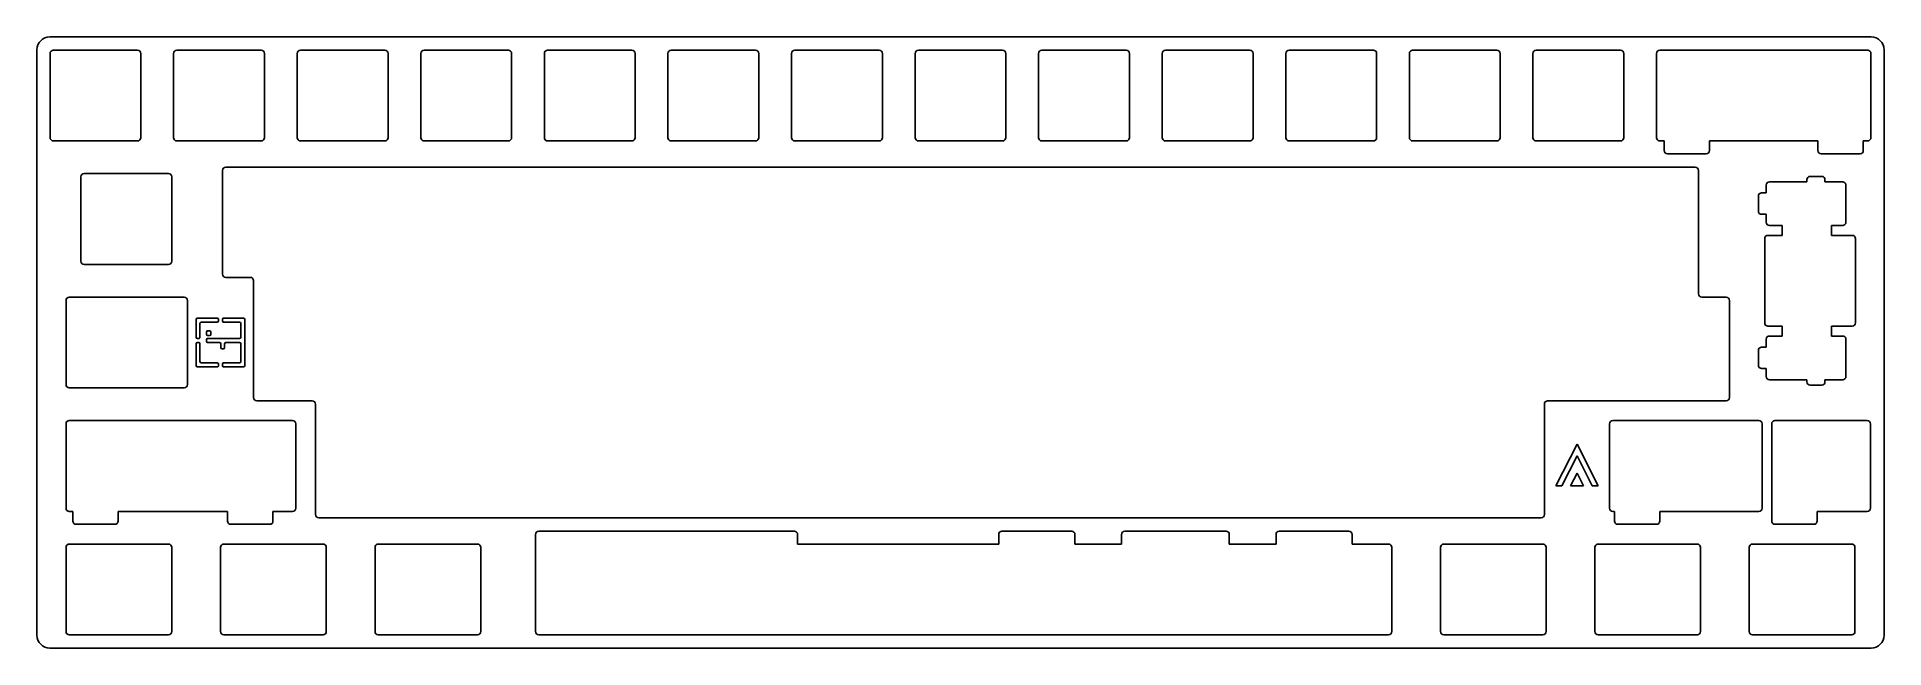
# Model space of a CAD drawing. Extents: x -142 to 142, y -447 to -353.
import ezdxf

# ---------------------------------------------------------------- set-up
doc = ezdxf.new("R2010")
doc.units = 0
doc.header["$MEASUREMENT"] = 0
doc.layers.get('0').update_dxf_attribs({"linetype": 'CONTINUOUS'})
doc.layers.add('1', color=7, linetype='CONTINUOUS')

msp = doc.modelspace()

# ---------------------------------------------------------------- linework, layer by layer
for p, q in [((140.38, -352.85), (-140.38, -352.85)), ((-142.38, -354.85), (-142.38, -445.15)), ((-140.35, -368.4), (-140.35, -355.4)), ((-139.85, -354.9), (-126.85, -354.9)), ((-126.35, -355.4), (-126.35, -368.4)), ((-121.3, -368.4), (-121.3, -355.4)), ((-120.8, -354.9), (-107.8, -354.9)), ((-107.3, -355.4), (-107.3, -368.4)), ((-102.25, -368.4), (-102.25, -355.4)), ((-101.75, -354.9), (-88.75, -354.9)), ((-88.25, -355.4), (-88.25, -368.4)), ((-83.2, -368.4), (-83.2, -355.4)), ((-82.7, -354.9), (-69.7, -354.9)), ((-69.2, -355.4), (-69.2, -368.4)), ((-64.15, -368.4), (-64.15, -355.4)), ((-63.65, -354.9), (-50.65, -354.9)), ((-50.15, -355.4), (-50.15, -368.4)), ((-45.1, -368.4), (-45.1, -355.4)), ((-44.6, -354.9), (-31.6, -354.9)), ((-31.1, -355.4), (-31.1, -368.4)), ((-26.05, -368.4), (-26.05, -355.4)), ((-25.55, -354.9), (-12.55, -354.9)), ((-12.05, -355.4), (-12.05, -368.4)), ((-7, -368.4), (-7, -355.4)), ((-6.5, -354.9), (6.5, -354.9)), ((7, -355.4), (7, -368.4)), ((12.05, -368.4), (12.05, -355.4)), ((12.55, -354.9), (25.55, -354.9)), ((26.05, -355.4), (26.05, -368.4)), ((31.1, -368.4), (31.1, -355.4)), ((31.6, -354.9), (44.6, -354.9)), ((45.1, -355.4), (45.1, -368.4)), ((50.15, -368.4), (50.15, -355.4)), ((50.65, -354.9), (63.65, -354.9)), ((64.15, -355.4), (64.15, -368.4)), ((69.2, -368.4), (69.2, -355.4)), ((69.7, -354.9), (82.7, -354.9)), ((83.2, -355.4), (83.2, -368.4)), ((88.25, -368.4), (88.25, -355.4)), ((88.75, -354.9), (101.75, -354.9)), ((102.25, -355.4), (102.25, -368.4)), ((107.3, -368.4), (107.3, -355.4)), ((107.8, -354.9), (139.85, -354.9)), ((140.35, -355.4), (140.35, -368.4)), ((142.38, -445.15), (142.38, -354.85)), ((-126.85, -368.9), (-139.85, -368.9)), ((-107.8, -368.9), (-120.8, -368.9)), ((-88.75, -368.9), (-101.75, -368.9)), ((-69.7, -368.9), (-82.7, -368.9)), ((-50.65, -368.9), (-63.65, -368.9)), ((-31.6, -368.9), (-44.6, -368.9)), ((-12.55, -368.9), (-25.55, -368.9)), ((6.5, -368.9), (-6.5, -368.9)), ((25.55, -368.9), (12.55, -368.9)), ((44.6, -368.9), (31.6, -368.9)), ((63.65, -368.9), (50.65, -368.9)), ((82.7, -368.9), (69.7, -368.9)), ((101.75, -368.9), (88.75, -368.9)), ((108.47, -368.9), (107.8, -368.9)), ((108.47, -368.9), (108.47, -370.4)), ((132.18, -368.9), (115.47, -368.9)), ((115.47, -370.4), (115.47, -368.9)), ((132.18, -370.4), (132.18, -368.9)), ((139.85, -368.9), (139.18, -368.9)), ((139.18, -368.9), (139.18, -370.4)), ((-113.28, -372.95), (113.28, -372.95)), ((108.97, -370.9), (114.97, -370.9)), ((138.68, -370.9), (132.68, -370.9)), ((-135.59, -387.45), (-135.59, -374.45)), ((-135.09, -373.95), (-122.09, -373.95)), ((-121.59, -374.45), (-121.59, -387.45)), ((-113.78, -387.45), (-113.78, -373.45)), ((113.78, -373.45), (113.78, -387.45)), ((-122.09, -387.95), (-135.09, -387.95)), ((-113.78, -387.45), (-113.78, -389.45)), ((-113.28, -389.95), (-109.49, -389.95)), ((113.78, -387.45), (113.78, -392.5)), ((123.97, -387.95), (123.97, -393)), ((-108.99, -393.5), (-108.99, -390.45)), ((-137.89, -406.5), (-137.89, -393.5)), ((-137.39, -393), (-119.69, -393)), ((-119.19, -393.5), (-119.19, -406.5)), ((-108.99, -406.5), (-108.99, -393.5)), ((118.04, -393), (114.28, -393)), ((118.54, -393.5), (118.54, -406.5)), ((-117.84, -399.2), (-117.84, -396.45)), ((-117.64, -396.25), (-114.59, -396.25)), ((-117.24, -397.05), (-117.24, -399.2)), ((-114.59, -396.85), (-117.04, -396.85)), ((-116.26, -398.74), (-116.26, -398.4)), ((-116.06, -398.2), (-115.75, -398.2)), ((-115.55, -398.4), (-115.55, -398.74)), ((-114.39, -396.45), (-114.39, -396.65)), ((-113.79, -396.65), (-113.79, -396.45)), ((-113.59, -396.25), (-110.54, -396.25)), ((-111.14, -396.85), (-113.59, -396.85)), ((-110.94, -399.2), (-110.94, -397.05)), ((-110.34, -396.45), (-110.34, -403.55)), ((126.67, -397.47), (126.67, -399)), ((-117.84, -403.55), (-117.84, -400.2)), ((-117.44, -399.4), (-117.64, -399.4)), ((-117.64, -400), (-117.44, -400)), ((-117.24, -400.2), (-117.24, -402.95)), ((-116.26, -399.8), (-116.26, -399.6)), ((-115.75, -398.94), (-116.06, -398.94)), ((-116.06, -399.4), (-111.14, -399.4)), ((-114.24, -400), (-116.06, -400)), ((-114.04, -400.79), (-114.04, -400.2)), ((-113.64, -400.99), (-113.84, -400.99)), ((-113.44, -400.2), (-113.44, -400.79)), ((-111.14, -400), (-113.24, -400)), ((-110.94, -402.95), (-110.94, -400.2)), ((-114.59, -403.75), (-117.64, -403.75)), ((-117.04, -403.15), (-114.59, -403.15)), ((-114.39, -403.35), (-114.39, -403.55)), ((-113.79, -403.55), (-113.79, -403.35)), ((-113.59, -403.15), (-111.14, -403.15)), ((-110.54, -403.75), (-113.59, -403.75)), ((-119.69, -407), (-137.39, -407)), ((-108.99, -406.5), (-108.99, -408.5)), ((118.54, -406.5), (118.54, -408.5)), ((-99.94, -409), (-108.49, -409)), ((-99.44, -412.55), (-99.44, -409.5)), ((90.01, -412.55), (90.01, -409.5)), ((90.51, -409), (97.01, -409)), ((97.01, -409), (118.04, -409)), ((-137.89, -425.55), (-137.89, -412.55)), ((-137.39, -412.05), (-102.99, -412.05)), ((-102.49, -425.55), (-102.49, -412.55)), ((-99.44, -425.55), (-99.44, -412.55)), ((90.01, -412.55), (90.01, -426.55)), ((100.06, -412.55), (100.06, -425.55)), ((123.06, -412.05), (100.56, -412.05)), ((123.56, -412.55), (123.56, -425.55)), ((125.06, -427.55), (125.06, -412.55)), ((125.56, -412.05), (139.76, -412.05)), ((140.26, -412.55), (140.26, -425.55)), ((95.04, -415.71), (91.79, -422.13)), ((95.04, -415.71), (98.29, -422.13)), ((95.04, -417.48), (92.68, -422.13)), ((95.04, -417.48), (97.39, -422.13)), ((95.04, -420.14), (94.03, -422.13)), ((95.04, -420.14), (96.05, -422.13)), ((92.68, -422.13), (91.79, -422.13)), ((96.05, -422.13), (94.03, -422.13)), ((98.29, -422.13), (97.39, -422.13)), ((-136.84, -426.05), (-137.39, -426.05)), ((-136.84, -427.55), (-136.84, -426.05)), ((-129.84, -426.05), (-129.84, -427.55)), ((-112.99, -426.05), (-129.84, -426.05)), ((-112.99, -427.55), (-112.99, -426.05)), ((-102.99, -426.05), (-105.99, -426.05)), ((-105.99, -426.05), (-105.99, -427.55)), ((-99.44, -425.55), (-99.44, -426.55)), ((89.51, -427.05), (-98.94, -427.05)), ((100.56, -426.05), (100.82, -426.05)), ((100.82, -427.55), (100.82, -426.05)), ((107.82, -426.05), (107.82, -427.55)), ((123.06, -426.05), (107.82, -426.05)), ((132.06, -426.05), (132.06, -427.55)), ((139.76, -426.05), (132.06, -426.05)), ((-130.34, -428.05), (-136.34, -428.05)), ((-106.49, -428.05), (-112.49, -428.05)), ((-65.51, -444.6), (-65.51, -429.6)), ((-25.61, -429.1), (-65.01, -429.1)), ((-25.11, -431.1), (-25.11, -429.6)), ((5.89, -429.6), (5.89, -431.1)), ((17.14, -429.1), (6.39, -429.1)), ((17.64, -431.1), (17.64, -429.6)), ((24.84, -431.1), (24.84, -429.6)), ((25.34, -429.1), (40.94, -429.1)), ((41.44, -429.6), (41.44, -431.1)), ((48.64, -429.6), (48.64, -431.1)), ((59.89, -429.1), (49.14, -429.1)), ((60.39, -431.1), (60.39, -429.6)), ((107.32, -428.05), (101.32, -428.05)), ((131.56, -428.05), (125.56, -428.05)), ((-137.89, -444.6), (-137.89, -431.6)), ((-137.39, -431.1), (-122.09, -431.1)), ((-121.59, -431.6), (-121.59, -444.6)), ((-114.07, -444.6), (-114.07, -431.6)), ((-113.58, -431.1), (-98.27, -431.1)), ((-97.77, -431.6), (-97.77, -444.6)), ((-90.26, -444.6), (-90.26, -431.6)), ((-89.76, -431.1), (-74.46, -431.1)), ((-73.96, -431.6), (-73.96, -444.6)), ((5.89, -431.1), (-25.11, -431.1)), ((24.84, -431.1), (17.64, -431.1)), ((48.64, -431.1), (41.44, -431.1)), ((65.99, -431.1), (60.39, -431.1)), ((66.49, -444.6), (66.49, -431.6)), ((73.99, -431.6), (73.99, -444.6)), ((89.79, -431.1), (74.49, -431.1)), ((90.29, -444.6), (90.29, -431.6)), ((97.79, -431.6), (97.79, -444.6)), ((113.59, -431.1), (98.29, -431.1)), ((114.09, -444.6), (114.09, -431.6)), ((121.59, -431.6), (121.59, -444.6)), ((137.39, -431.1), (122.09, -431.1)), ((137.89, -444.6), (137.89, -431.6)), ((-122.09, -445.1), (-137.39, -445.1)), ((-98.27, -445.1), (-113.58, -445.1)), ((-74.46, -445.1), (-89.76, -445.1)), ((65.99, -445.1), (-65.01, -445.1)), ((74.49, -445.1), (89.79, -445.1)), ((98.29, -445.1), (113.59, -445.1)), ((122.09, -445.1), (137.39, -445.1)), ((-140.38, -447.15), (140.38, -447.15))]:
    msp.add_line(p, q)
for centre, radius, start, end in [((-140.38, -354.85), 2, 90, 180), ((140.38, -354.85), 2, 0, 90), ((-113.28, -373.45), 0.5, 90, 180), ((108.97, -370.4), 0.5, 180, 270), ((113.28, -373.45), 0.5, 0, 90), ((114.97, -370.4), 0.5, 270, 0), ((-109.49, -390.45), 0.5, 0, 90), ((114.28, -392.5), 0.5, 180, 270), ((-117.04, -397.05), 0.2, 90, 180.0088), ((-111.14, -397.05), 0.2, 0, 90), ((-114.24, -400.2), 0.2, 0, 90), ((-113.24, -400.2), 0.2, 90, 180), ((-111.14, -399.2), 0.2, 270, 0), ((-111.14, -400.2), 0.2, 0, 89.9978), ((-117.04, -402.95), 0.2, 180, 270), ((-111.14, -402.95), 0.2, 270, 0), ((-99.94, -409.5), 0.5, 0, 90), ((90.51, -409.5), 0.5, 90, 180), ((100.56, -412.55), 0.5, 90, 180), ((-98.94, -426.55), 0.5, 180, 270), ((89.51, -426.55), 0.5, 270, 0), ((100.56, -425.55), 0.5, 180, 270), ((-65.01, -429.6), 0.5, 90, 180), ((-25.61, -429.6), 0.5, 0, 90), ((6.39, -429.6), 0.5, 89.9999, 180), ((17.14, -429.6), 0.5, 0, 90), ((49.14, -429.6), 0.5, 90, 180), ((59.89, -429.6), 0.5, 0, 90), ((65.99, -431.6), 0.5, 0, 90), ((74.49, -431.6), 0.5, 90, 180), ((89.79, -431.6), 0.5, 0, 90), ((98.29, -431.6), 0.5, 90, 180), ((113.59, -431.6), 0.5, 0, 90), ((122.09, -431.6), 0.5, 90, 180), ((137.39, -431.6), 0.5, 0, 90), ((-140.38, -445.15), 2, 180, 270), ((-65.01, -444.6), 0.5, 180, 270), ((65.99, -444.6), 0.5, 270, 0), ((74.49, -444.6), 0.5, 180, 270), ((89.79, -444.6), 0.5, 270, 0), ((98.29, -444.6), 0.5, 180, 270), ((113.59, -444.6), 0.5, 270, 0), ((122.09, -444.6), 0.5, 180, 270), ((137.39, -444.6), 0.5, 270, 0), ((140.38, -445.15), 2, 270, 0)]:
    msp.add_arc(centre, radius, start, end)
at = {"extrusion": (0, 0, -1)}
for centre, radius, start, end in [((139.85, -355.4), 0.5, 0, 90), ((126.85, -355.4), 0.5, 90, 180), ((120.8, -355.4), 0.5, 0, 90), ((107.8, -355.4), 0.5, 90, 180), ((101.75, -355.4), 0.5, 0, 90), ((88.75, -355.4), 0.5, 90, 180), ((82.7, -355.4), 0.5, 0, 90), ((69.7, -355.4), 0.5, 90, 180), ((63.65, -355.4), 0.5, 0, 89.9996), ((50.65, -355.4), 0.5, 90, 180), ((44.6, -355.4), 0.5, 0, 90), ((31.6, -355.4), 0.5, 90, 180), ((25.55, -355.4), 0.5, 0, 90), ((12.55, -355.4), 0.5, 90, 180), ((6.5, -355.4), 0.5, 0, 90), ((-6.5, -355.4), 0.5, 90, 180), ((-12.55, -355.4), 0.5, 0, 90), ((-25.55, -355.4), 0.5, 90, 180), ((-31.6, -355.4), 0.5, 0, 90), ((-44.6, -355.4), 0.5, 90, 180), ((-50.65, -355.4), 0.5, 0, 90), ((-63.65, -355.4), 0.5, 90, 180), ((-69.7, -355.4), 0.5, 0, 90), ((-82.7, -355.4), 0.5, 90, 180), ((-88.75, -355.4), 0.5, 0, 90), ((-101.75, -355.4), 0.5, 90, 180), ((-107.8, -355.4), 0.5, 0, 90), ((-139.85, -355.4), 0.5, 90, 180), ((139.85, -368.4), 0.5, 270, 0), ((126.85, -368.4), 0.5, 180, 270), ((120.8, -368.4), 0.5, 270, 0), ((107.8, -368.4), 0.5, 180, 270), ((101.75, -368.4), 0.5, 270, 0), ((88.75, -368.4), 0.5, 180, 270), ((82.7, -368.4), 0.5, 270, 0), ((69.7, -368.4), 0.5, 180, 270), ((63.65, -368.4), 0.5, 270, 0), ((50.65, -368.4), 0.5, 180, 270), ((44.6, -368.4), 0.5, 270, 0), ((31.6, -368.4), 0.5, 180, 270), ((25.55, -368.4), 0.5, 270, 0), ((12.55, -368.4), 0.5, 180, 270), ((6.5, -368.4), 0.5, 270, 0), ((-6.5, -368.4), 0.5, 180, 270), ((-12.55, -368.4), 0.5, 270, 0), ((-25.55, -368.4), 0.5, 180, 270), ((-31.6, -368.4), 0.5, 270, 0), ((-44.6, -368.4), 0.5, 180, 270), ((-50.65, -368.4), 0.5, 270, 0), ((-63.65, -368.4), 0.5, 180, 269.9996), ((-69.7, -368.4), 0.5, 270, 0), ((-82.7, -368.4), 0.5, 180, 270), ((-88.75, -368.4), 0.5, 270, 0), ((-101.75, -368.4), 0.5, 180, 270), ((-107.8, -368.4), 0.5, 270, 0), ((-139.85, -368.4), 0.5, 180, 270), ((-132.68, -370.4), 0.5, 270, 0), ((-138.68, -370.4), 0.5, 180, 270), ((135.09, -374.45), 0.5, 0, 90), ((122.09, -374.45), 0.5, 90, 180), ((135.09, -387.45), 0.5, 270, 0), ((122.09, -387.45), 0.5, 180, 270), ((113.28, -389.45), 0.5, 270, 0), ((137.39, -393.5), 0.5, 0, 90.0009), ((119.69, -393.5), 0.5, 90, 180), ((-118.04, -393.5), 0.5, 90, 180), ((117.64, -396.45), 0.2, 0, 90), ((116.06, -398.4), 0.2, 0, 90), ((115.75, -398.4), 0.2, 90, 180), ((114.59, -396.45), 0.2, 90, 180), ((114.59, -396.65), 0.2, 180, 270), ((113.59, -396.45), 0.2, 0, 90), ((113.59, -396.65), 0.2, 270, 0), ((110.54, -396.45), 0.2, 90, 180), ((117.64, -399.2), 0.2, 270.0044, 359.9913), ((117.64, -400.2), 0.2, 0, 90), ((117.44, -399.2), 0.2, 180, 270.0044), ((117.44, -400.2), 0.2, 90, 180), ((116.06, -398.74), 0.2, 270, 0), ((116.06, -399.6), 0.2, 0, 90), ((116.06, -399.8), 0.2, 270, 0), ((115.75, -398.74), 0.2, 180, 270), ((113.84, -400.79), 0.2, 270, 359.9913), ((113.64, -400.79), 0.2, 180, 269.9978), ((117.64, -403.55), 0.2, 270, 0), ((114.59, -403.35), 0.2, 89.9978, 180), ((114.59, -403.55), 0.2, 180, 270.0022), ((113.59, -403.35), 0.2, 0, 90), ((113.59, -403.55), 0.2, 270, 0), ((110.54, -403.55), 0.2, 180, 270), ((137.39, -406.5), 0.5, 270, 0), ((119.69, -406.5), 0.5, 180, 270), ((108.49, -408.5), 0.5, 270, 0), ((-118.04, -408.5), 0.5, 180, 270), ((137.39, -412.55), 0.5, 0, 90), ((102.99, -412.55), 0.5, 90, 180), ((-123.06, -412.55), 0.5, 90, 180), ((-125.56, -412.55), 0.5, 0, 90), ((-139.76, -412.55), 0.5, 90, 180), ((137.39, -425.55), 0.5, 270, 0), ((102.99, -425.55), 0.5, 180, 270), ((-123.06, -425.55), 0.5, 180, 270.0009), ((-139.76, -425.55), 0.5, 180, 270.0009), ((136.34, -427.55), 0.5, 270, 0), ((130.34, -427.55), 0.5, 180, 270), ((112.49, -427.55), 0.5, 270, 0), ((106.49, -427.55), 0.5, 180, 270), ((-25.34, -429.6), 0.5, 0, 90), ((-40.94, -429.6), 0.5, 90, 180), ((-101.32, -427.55), 0.5, 270, 0), ((-107.32, -427.55), 0.5, 180, 269.9991), ((-125.56, -427.55), 0.5, 270, 0), ((-131.56, -427.55), 0.5, 180, 270), ((137.39, -431.6), 0.5, 0, 90), ((122.09, -431.6), 0.5, 90, 180), ((113.57, -431.6), 0.5, 0, 90), ((98.27, -431.6), 0.5, 90, 180), ((89.76, -431.6), 0.5, 0, 90), ((74.46, -431.6), 0.5, 90, 180), ((137.39, -444.6), 0.5, 270, 0), ((122.09, -444.6), 0.5, 180, 270), ((113.57, -444.6), 0.5, 270, 0), ((98.27, -444.6), 0.5, 180, 270), ((89.76, -444.6), 0.5, 270, 0), ((74.46, -444.6), 0.5, 180, 270)]:
    msp.add_arc(centre, radius, start, end, dxfattribs=at)
at = {"layer": '1', "color": 7}
for p, q in [((130.97, -374.37), (132.77, -374.37)), ((136.5, -375.7), (136.5, -381.45)), ((123, -379.72), (123, -377.42)), ((123.97, -396.97), (123.97, -383.97)), ((126.67, -383.47), (126.67, -381.95)), ((134.27, -381.95), (134.27, -383.47)), ((137.97, -383.97), (137.97, -396.97)), ((134.27, -397.47), (134.27, -399)), ((123, -403.52), (123, -401.22)), ((136.5, -399.5), (136.5, -405.25)), ((132.77, -406.57), (130.97, -406.57))]:
    msp.add_line(p, q, dxfattribs=at)
at = {"layer": '1', "color": 7, "extrusion": (0, 0, -1)}
for centre, start, end in [((-124.7, -375.7), 0, 90), ((-130.97, -374.87), 0, 90), ((-132.77, -374.87), 90, 180), ((-136, -375.7), 90, 180), ((-123.5, -377.42), 0, 90), ((-123.5, -379.72), 270, 0), ((-124.7, -381.45), 270, 0), ((-136, -381.45), 180, 270), ((-124.47, -383.97), 0, 90.0018), ((-137.47, -383.97), 89.9982, 180), ((-124.47, -396.97), 269.9982, 0), ((-137.47, -396.97), 180, 270.0018), ((-123.5, -401.22), 0, 90), ((-124.7, -399.5), 0, 90), ((-136, -399.5), 90, 180), ((-123.5, -403.52), 270, 0), ((-124.7, -405.25), 270, 0), ((-130.97, -406.07), 270, 0), ((-132.77, -406.07), 180, 270), ((-136, -405.25), 180, 270)]:
    msp.add_arc(centre, 0.5, start, end, dxfattribs=at)
at = {"layer": '1', "color": 7}
for points in [[(124.2, -376.92), (124.2, -376.52), (124.2, -376.11), (124.2, -375.7)], [(124.7, -375.2), (126.62, -375.2), (128.54, -375.2), (130.47, -375.2)], [(130.47, -375.2), (130.47, -375.09), (130.47, -374.98), (130.47, -374.87)], [(133.27, -374.87), (133.27, -374.98), (133.27, -375.09), (133.27, -375.2)], [(133.27, -375.2), (134.18, -375.2), (135.09, -375.2), (136, -375.2)], [(123.5, -376.92), (123.73, -376.92), (123.97, -376.92), (124.2, -376.92)], [(124.2, -380.22), (123.97, -380.22), (123.73, -380.22), (123.5, -380.22)], [(124.2, -381.45), (124.2, -381.04), (124.2, -380.63), (124.2, -380.22)], [(124.47, -383.47), (125.2, -383.47), (125.94, -383.47), (126.67, -383.47)], [(126.67, -381.95), (126.01, -381.95), (125.36, -381.95), (124.7, -381.95)], [(136, -381.95), (135.42, -381.95), (134.85, -381.95), (134.27, -381.95)], [(134.27, -383.47), (135.34, -383.47), (136.4, -383.47), (137.47, -383.47)], [(126.67, -397.47), (125.94, -397.47), (125.2, -397.47), (124.47, -397.47)], [(137.47, -397.47), (136.4, -397.47), (135.34, -397.47), (134.27, -397.47)], [(123.5, -400.72), (123.73, -400.72), (123.97, -400.72), (124.2, -400.72)], [(124.2, -400.72), (124.2, -400.32), (124.2, -399.91), (124.2, -399.5)], [(124.7, -399), (125.36, -399), (126.01, -399), (126.67, -399)], [(134.27, -399), (134.85, -399), (135.42, -399), (136, -399)], [(124.2, -404.02), (123.97, -404.02), (123.73, -404.02), (123.5, -404.02)], [(124.2, -405.25), (124.2, -404.84), (124.2, -404.43), (124.2, -404.02)], [(130.47, -405.75), (128.54, -405.75), (126.62, -405.75), (124.7, -405.75)], [(130.47, -406.07), (130.47, -405.97), (130.47, -405.86), (130.47, -405.75)], [(133.27, -405.75), (133.27, -405.86), (133.27, -405.97), (133.27, -406.07)], [(136, -405.75), (135.09, -405.75), (134.18, -405.75), (133.27, -405.75)]]:
    msp.add_open_spline(points, degree=3, dxfattribs=at)

doc.saveas('drawing.dxf')
